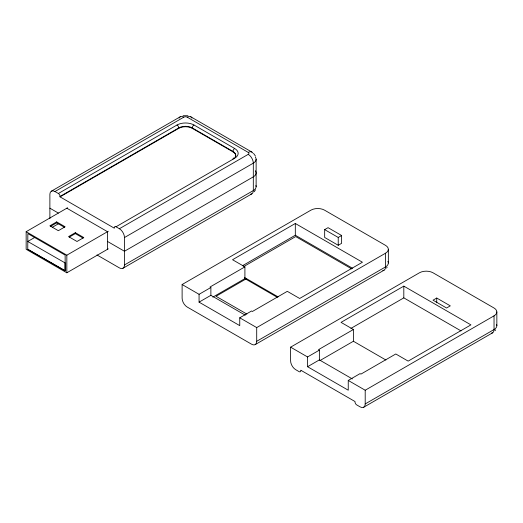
<?xml version="1.0" encoding="UTF-8"?>
<svg xmlns="http://www.w3.org/2000/svg" width="523" height="523" viewBox="0 0 523 523"><rect width="100%" height="100%" fill="white"/><g stroke="black" fill="none" stroke-linecap="round" stroke-linejoin="round"><path stroke-width="0.78" d="M256.126 159.247L256.126 186.652M388.354 262.991L388.354 249.288M496.85 325.633L496.85 311.93M255.446 189.836L254.309 191.725M386.536 268.064L387.157 267.161M495.033 330.706L495.654 329.804M51.372 191.189L180.213 116.806M49.881 218.66L49.881 194.478A7.191 4.151 60 0 1 54.967 191.542L183.808 117.159A2.386 1.373 0 0 1 187.195 117.165A7.191 4.151 -60 0 1 191.928 118.139M58.36 193.503L177.029 124.99A2.399 1.386 60 0 1 178.722 127.926L178.722 128.357L60.053 196.87L60.053 196.439A2.399 1.386 60 0 0 58.36 193.503L54.967 191.542M60.053 196.439L178.722 127.926A9.591 5.537 0 0 1 192.287 127.926L232.97 151.415A9.591 5.537 0 0 1 234.99 157.528M108.307 248.837L66.839 272.784L26.15 249.288L26.15 231.696L67.624 207.749M56.667 221.902L49.881 225.818L58.334 230.695L65.114 226.779L56.667 221.902L56.667 222.824L64.407 227.296M50.561 226.348L56.667 222.824M34.845 237.383L27.758 241.476L65.14 262.951M52.346 227.276L58.641 223.641M27.758 249.301L65.14 270.783L65.14 255.119L27.843 233.591L27.758 249.301L65.14 270.783M75.338 232.689L68.559 236.605L77.005 241.482L83.791 237.566L75.338 232.689L75.338 233.604L83.085 238.076M69.239 237.128L75.338 233.604M60.053 196.87L114.302 228.191L114.302 227.76A2.399 1.386 60 0 1 116.001 226.779L234.664 158.266A2.399 1.386 60 0 0 232.977 159.07M26.15 231.696L66.839 255.185L108.307 231.238M116.001 226.779L119.388 228.734L248.229 154.35A2.386 1.373 0 0 0 248.222 152.396L187.201 117.159M96.984 254.949L119.388 267.887A7.191 4.151 60 0 0 124.474 264.952L124.474 237.547L253.315 163.163A9.591 5.537 0 0 0 255.335 157.044M124.474 264.952L253.315 190.568A9.591 5.537 0 0 0 255.917 185.515M122.983 268.247L251.825 193.856M387.903 261.317A9.591 5.537 0 0 1 385.543 266.907L256.708 341.29A7.191 4.151 60 0 1 251.622 344.232L187.201 307.04A7.191 4.151 60 0 1 182.115 298.228L182.115 284.525L310.956 210.141A9.591 5.537 0 0 1 324.515 210.141L385.543 245.379A9.591 5.537 0 0 1 385.543 253.204L385.543 266.907A7.191 4.151 60 0 1 382.797 270.535M182.115 284.525L199.067 294.312L199.067 302.144L239.75 325.633L239.75 317.801L251.57 310.982L252.419 311.473L287.297 291.337L299.659 298.476L362.432 262.232L295.318 223.484L232.545 259.728L244.908 266.867L244.908 278.609L277.321 297.326M242.417 265.769L295.318 235.232L352.541 268.266M243.783 266.534L295.698 236.566L351.711 268.907M244.908 266.867L210.03 287.003L210.88 287.493L210.88 295.318L245.254 315.166M199.067 294.312L210.88 287.493M199.067 302.144L210.88 295.318M324.665 229.63L328.058 227.668L341.617 235.5L341.617 243.332L338.231 245.287L324.665 237.455L324.665 229.63L338.231 237.455L341.617 235.5M212.822 297.136L244.908 278.609M246.536 278.654L216.019 296.273L246.882 314.088M239.75 317.801L256.708 327.588L385.543 253.204M255.217 344.585L384.052 270.201M496.647 324.502A9.591 5.537 0 0 1 494.039 329.549L365.204 403.933A7.191 4.151 60 0 1 360.118 406.868L356.725 404.913A2.399 1.386 60 0 1 355.032 401.978L355.032 401.54L300.784 370.225L300.784 370.657A2.399 1.386 60 0 1 299.084 371.637L295.698 369.676A7.191 4.151 60 0 1 290.611 360.87L290.611 347.167L419.453 272.784A9.591 5.537 0 0 1 433.011 272.784L494.039 308.014A9.591 5.537 0 0 1 494.039 315.846L494.039 329.549A7.191 4.151 60 0 1 491.293 333.177M290.611 347.167L307.563 356.954L307.563 366.721L348.246 390.21L348.246 380.443L360.066 373.618L360.916 374.115L395.793 353.979L408.156 361.118L470.929 324.875L403.815 286.127L341.042 322.371L353.404 329.503L353.404 341.251L319.926 360.582M350.913 328.411L403.815 297.868L461.038 330.909M353.404 329.503L318.527 349.639L319.376 350.129L319.376 359.902L352.352 378.933M307.563 356.954L319.376 350.129M307.563 366.721L319.376 359.902M436.738 298.038L433.018 300.182L446.577 308.014L450.296 305.863L436.738 298.038L436.738 302.732M348.246 380.443L365.204 390.23L494.039 315.846M363.714 407.227L492.555 332.844M183.083 115.72L187.927 115.72M190.797 116.806L251.825 152.036M178.722 128.357A9.591 5.537 0 0 1 192.287 128.357L232.97 151.847A9.591 5.537 0 0 1 235.579 156.9M244.437 277.445L278.099 296.881M353.404 341.251L385.902 360.014M66.839 208.2L107.522 231.696L107.522 249.288M49.881 208.18L58.36 213.077M107.522 241.463L124.474 251.249L253.315 176.866A9.591 5.537 0 0 0 255.335 170.746M253.531 153.331L255.446 156.063M403.815 286.127L403.815 297.868M365.204 390.23L365.204 403.933M338.231 237.455L338.231 245.287M295.318 223.484L295.318 235.232M256.708 327.588L256.708 341.29M232.97 151.847L232.97 151.415A2.399 1.386 -60 0 1 234.664 148.48L193.981 124.99A2.399 1.386 -60 0 0 192.287 127.926L192.287 128.357M66.839 255.185L66.839 272.784M65.055 263.004L65.055 270.836M119.388 228.734A7.191 4.151 60 0 1 124.474 237.547M248.229 152.396A7.191 4.151 -60 0 1 252.746 152.964M248.229 154.35A7.191 4.151 60 0 1 253.315 163.163L253.315 190.568A7.191 4.151 60 0 1 250.563 194.196M179.082 118.139A7.191 4.151 60 0 1 183.808 117.159M234.644 148.493A11.918 6.877 0 0 1 234.644 158.253M177.055 125.004A11.918 6.877 0 0 1 193.955 125.004"/></g></svg>
